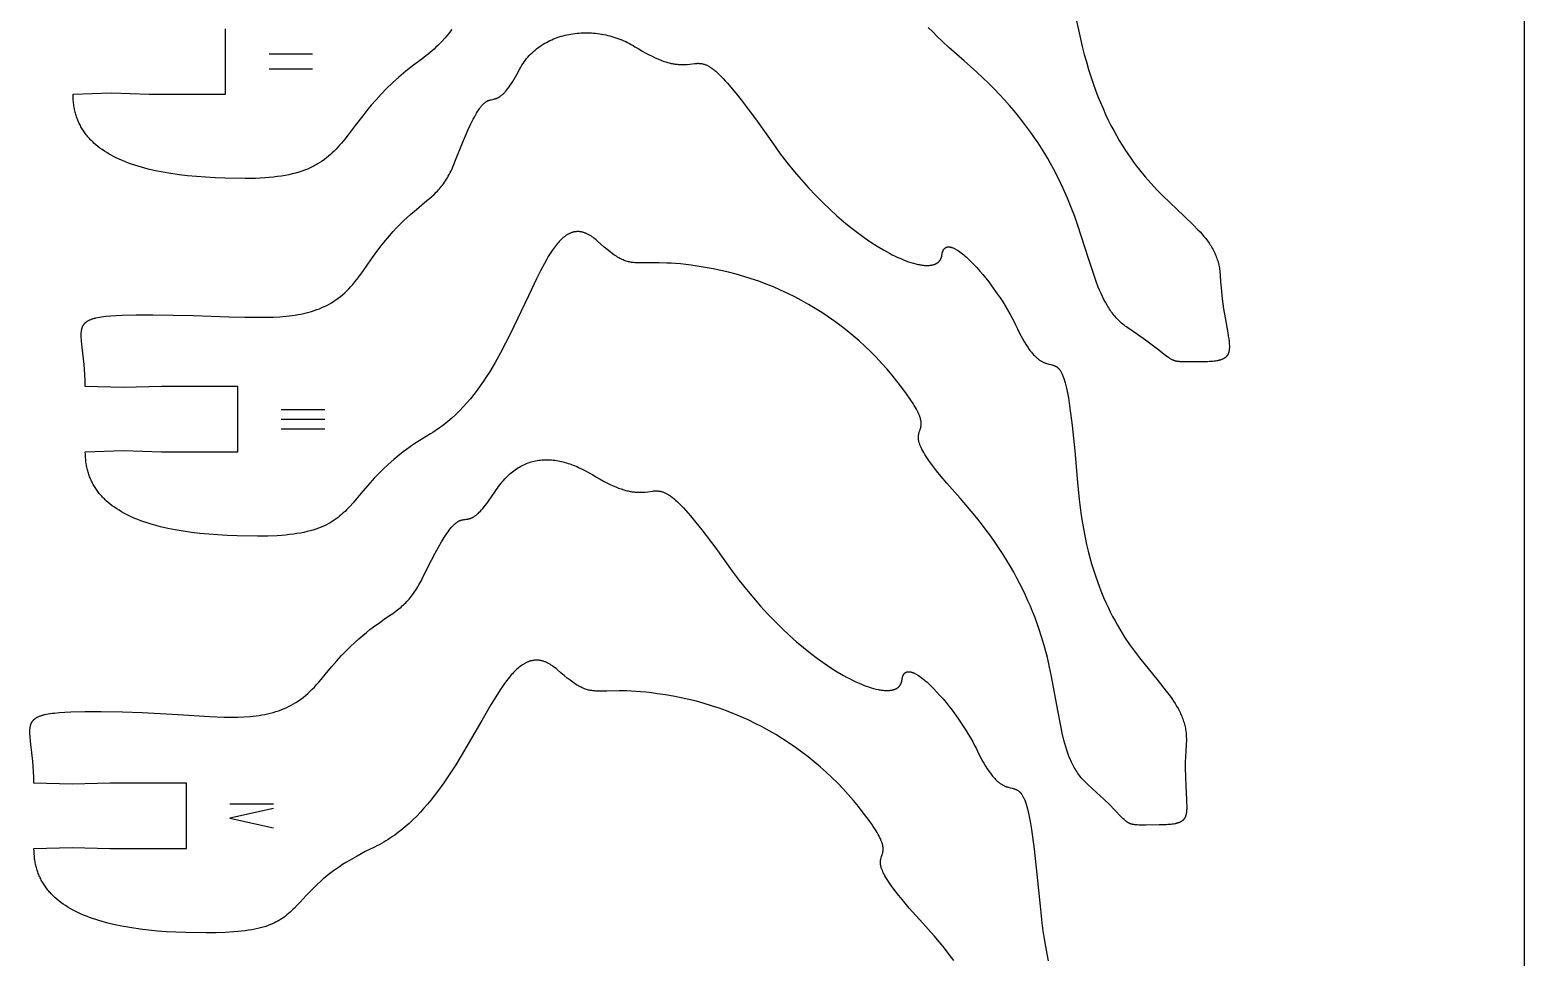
# Model space of a CAD drawing. Extents: x 1 to 221, y 1 to 131.
# Drawn here: x 152.8 to 221.4, y 45.6 to 88.2 of the extents above; entities that cross this region are included whole.
import ezdxf

# ---------------------------------------------------------------- set-up
doc = ezdxf.new("R2010")
doc.units = 0
doc.header["$MEASUREMENT"] = 0
doc.layers.add('DEFAULT', color=18, linetype='CONTINUOUS')

msp = doc.modelspace()

# ---------------------------------------------------------------- linework, layer by layer
at = {"layer": 'DEFAULT', "color": 1}
for p, q in [((221.39, 119.138), (221.39, 13.138)), ((161.771, 85.214), (161.771, 88.213)), ((154.771, 85.214), (156.521, 85.264)), ((156.521, 85.264), (158.271, 85.214)), ((158.271, 85.214), (161.771, 85.214)), ((157.083, 71.739), (155.334, 71.788)), ((158.833, 71.788), (157.083, 71.739)), ((162.333, 71.788), (158.833, 71.788)), ((162.333, 68.79), (162.333, 71.788)), ((155.334, 68.79), (157.083, 68.839)), ((157.083, 68.839), (158.833, 68.79)), ((158.833, 68.79), (162.333, 68.79)), ((154.726, 53.52), (152.977, 53.569)), ((156.476, 53.569), (154.726, 53.52)), ((159.976, 53.569), (156.476, 53.569)), ((159.976, 50.571), (159.976, 53.569)), ((152.977, 50.571), (154.726, 50.62)), ((154.726, 50.62), (156.476, 50.571)), ((156.476, 50.571), (159.976, 50.571))]:
    msp.add_line(p, q, dxfattribs=at)
at = {"layer": 'DEFAULT', "color": 250}
for p, q in [((163.77, 87.058), (165.767, 87.058)), ((163.77, 86.368), (165.767, 86.368)), ((164.333, 70.734), (166.33, 70.734)), ((164.333, 70.288), (166.33, 70.288)), ((164.333, 69.843), (166.33, 69.843)), ((161.976, 52.626), (163.972, 52.626))]:
    msp.add_line(p, q, dxfattribs=at)
at = {"layer": 'DEFAULT', "color": 1}
for points in [[(200.617, 89.587), (200.93, 88.158)], [(172.162, 88.175), (172.01, 87.983), (171.852, 87.798), (171.688, 87.618), (171.605, 87.53), (171.519, 87.444), (171.432, 87.36), (171.344, 87.278), (171.254, 87.197), (171.163, 87.118), (171.07, 87.041), (170.975, 86.966), (170.879, 86.892), (170.781, 86.821)], [(175.286, 86.368), (175.332, 86.452), (175.381, 86.534), (175.431, 86.614), (175.484, 86.691), (175.539, 86.766), (175.597, 86.839), (175.656, 86.91), (175.717, 86.979), (175.78, 87.045), (175.845, 87.109), (175.912, 87.171), (175.98, 87.231), (176.05, 87.289), (176.122, 87.344), (176.195, 87.397), (176.27, 87.448), (176.347, 87.497), (176.425, 87.544), (176.504, 87.588), (176.584, 87.631), (176.666, 87.671), (176.749, 87.709), (176.833, 87.745), (176.918, 87.778), (177.004, 87.81), (177.091, 87.839), (177.179, 87.866), (177.268, 87.891), (177.358, 87.914), (177.448, 87.935), (177.539, 87.954), (177.631, 87.97), (177.724, 87.984), (177.816, 87.997), (177.91, 88.007), (178.003, 88.015), (178.097, 88.02), (178.192, 88.024), (178.286, 88.026), (178.381, 88.025), (178.476, 88.023), (178.571, 88.018), (178.666, 88.011), (178.761, 88.002), (178.856, 87.991), (178.951, 87.978), (179.045, 87.963), (179.14, 87.946), (179.234, 87.927), (179.327, 87.905), (179.42, 87.882), (179.513, 87.856), (179.605, 87.829), (179.697, 87.799), (179.787, 87.767), (179.878, 87.733), (179.967, 87.698), (180.056, 87.66), (180.143, 87.62), (180.23, 87.578), (180.316, 87.534), (180.401, 87.488), (180.484, 87.44), (180.567, 87.389)], [(195.677, 86.744), (194.98, 87.355), (194.691, 87.621), (194.439, 87.862), (194.222, 88.08), (194.036, 88.276)], [(200.93, 88.158), (201.105, 87.398), (201.198, 87.036), (201.295, 86.687), (201.395, 86.348), (201.498, 86.021), (201.605, 85.705), (201.714, 85.399), (201.826, 85.104), (201.941, 84.819), (202.058, 84.544), (202.178, 84.278), (202.299, 84.021), (202.423, 83.774), (202.548, 83.535), (202.675, 83.305), (202.803, 83.083), (202.933, 82.869), (203.064, 82.663), (203.195, 82.464), (203.328, 82.272), (203.461, 82.087), (203.595, 81.908), (203.728, 81.736), (203.996, 81.409), (204.264, 81.104), (204.529, 80.819), (204.79, 80.552), (205.776, 79.613), (206.215, 79.192), (206.415, 78.986), (206.511, 78.884), (206.602, 78.781), (206.69, 78.677), (206.774, 78.573), (206.854, 78.467), (206.929, 78.36), (206.965, 78.306), (207, 78.252), (207.033, 78.197), (207.066, 78.142), (207.097, 78.086), (207.127, 78.029), (207.156, 77.972), (207.184, 77.914), (207.21, 77.856), (207.235, 77.797), (207.259, 77.737), (207.281, 77.676), (207.302, 77.615), (207.322, 77.552), (207.34, 77.489), (207.357, 77.425), (207.372, 77.36), (207.386, 77.294), (207.398, 77.227), (207.409, 77.158), (207.418, 77.089), (207.426, 77.019), (207.432, 76.947), (207.437, 76.875)], [(180.567, 87.389), (180.74, 87.283), (180.906, 87.186), (181.064, 87.098), (181.215, 87.018), (181.359, 86.946), (181.495, 86.882), (181.625, 86.825), (181.749, 86.775), (181.867, 86.731), (181.979, 86.694), (182.085, 86.662), (182.137, 86.648), (182.187, 86.636), (182.235, 86.624), (182.283, 86.614), (182.329, 86.605), (182.374, 86.597), (182.419, 86.59), (182.462, 86.585), (182.504, 86.58), (182.545, 86.575), (182.585, 86.572), (182.624, 86.57), (182.662, 86.568), (182.699, 86.567), (182.771, 86.567), (182.84, 86.569), (182.907, 86.573), (182.97, 86.578), (183.091, 86.591), (183.314, 86.617), (183.368, 86.622), (183.394, 86.623), (183.421, 86.624), (183.447, 86.625), (183.474, 86.625), (183.5, 86.624), (183.527, 86.622), (183.553, 86.62), (183.58, 86.618), (183.607, 86.614), (183.634, 86.609), (183.662, 86.604), (183.69, 86.597), (183.718, 86.59), (183.746, 86.581), (183.775, 86.572), (183.804, 86.561), (183.834, 86.549), (183.864, 86.536), (183.894, 86.521), (183.926, 86.505), (183.957, 86.488), (183.99, 86.469), (184.023, 86.449), (184.056, 86.427), (184.091, 86.404), (184.126, 86.379), (184.162, 86.352), (184.199, 86.324), (184.236, 86.293), (184.275, 86.261), (184.355, 86.191), (184.438, 86.113), (184.526, 86.027), (184.618, 85.932), (184.716, 85.828), (184.818, 85.714), (185.038, 85.457), (185.282, 85.157), (185.551, 84.811), (186.174, 83.969), (186.926, 82.906)], [(170.781, 86.821), (170.402, 86.542), (170.053, 86.266), (169.731, 85.994), (169.435, 85.725), (169.163, 85.461), (168.912, 85.202), (168.68, 84.948), (168.464, 84.7), (168.264, 84.457), (168.076, 84.221), (167.729, 83.768), (167.406, 83.345), (167.247, 83.145), (167.089, 82.954), (167.008, 82.862), (166.927, 82.771), (166.844, 82.684), (166.76, 82.598), (166.675, 82.515), (166.587, 82.434), (166.496, 82.356), (166.404, 82.28), (166.308, 82.207), (166.209, 82.136), (166.107, 82.068), (166.001, 82.003), (165.946, 81.971), (165.891, 81.941), (165.834, 81.91), (165.776, 81.881), (165.658, 81.824), (165.534, 81.77), (165.405, 81.719), (165.271, 81.671), (165.132, 81.626), (164.986, 81.583), (164.834, 81.545), (164.676, 81.509), (164.512, 81.476), (164.34, 81.447), (164.161, 81.421), (163.974, 81.398), (163.78, 81.378), (163.577, 81.363), (163.366, 81.35), (163.147, 81.341), (162.681, 81.334)], [(203.199, 74.476), (203.139, 74.518), (203.08, 74.561), (203.023, 74.605), (202.967, 74.65), (202.913, 74.696), (202.86, 74.743), (202.808, 74.792), (202.758, 74.842), (202.709, 74.892), (202.661, 74.944), (202.614, 74.997), (202.568, 75.051), (202.524, 75.106), (202.481, 75.163), (202.438, 75.22), (202.397, 75.278), (202.356, 75.338), (202.317, 75.398), (202.278, 75.46), (202.241, 75.522), (202.168, 75.65), (202.098, 75.782), (202.03, 75.918), (201.966, 76.058), (201.903, 76.202), (201.842, 76.35), (201.726, 76.657), (201.613, 76.978), (201.392, 77.661), (200.903, 79.181), (200.758, 79.591), (200.599, 80.01), (200.424, 80.44), (200.231, 80.88), (200.017, 81.329), (199.781, 81.787), (199.653, 82.019), (199.52, 82.253), (199.379, 82.489), (199.231, 82.727), (199.076, 82.967), (198.913, 83.208), (198.743, 83.452), (198.564, 83.697), (198.377, 83.943), (198.181, 84.191), (197.976, 84.441), (197.761, 84.692), (197.537, 84.944), (197.303, 85.198), (197.059, 85.453), (196.805, 85.709), (196.54, 85.966), (196.264, 86.225), (195.976, 86.484), (195.677, 86.744)], [(172.337, 82.182), (172.65, 82.971), (172.788, 83.301), (172.916, 83.591), (173.035, 83.844), (173.144, 84.062), (173.196, 84.159), (173.245, 84.249), (173.293, 84.331), (173.339, 84.406), (173.383, 84.475), (173.425, 84.538), (173.466, 84.594), (173.486, 84.62), (173.506, 84.645), (173.525, 84.669), (173.544, 84.691), (173.563, 84.712), (173.582, 84.731), (173.6, 84.75), (173.618, 84.768), (173.635, 84.784), (173.653, 84.799), (173.67, 84.814), (173.687, 84.827), (173.703, 84.84), (173.72, 84.851), (173.736, 84.862), (173.752, 84.872), (173.768, 84.882), (173.784, 84.89), (173.8, 84.898), (173.815, 84.906), (173.831, 84.912), (173.846, 84.919), (173.861, 84.925), (173.876, 84.93), (173.891, 84.935), (173.906, 84.939), (173.936, 84.947), (173.966, 84.955), (174.026, 84.968), (174.086, 84.981), (174.117, 84.988), (174.148, 84.996), (174.164, 85.001), (174.18, 85.006), (174.196, 85.011), (174.213, 85.017), (174.229, 85.024), (174.246, 85.031), (174.263, 85.038), (174.28, 85.047), (174.297, 85.056), (174.315, 85.065), (174.333, 85.076), (174.351, 85.087), (174.37, 85.099), (174.388, 85.112), (174.407, 85.125), (174.427, 85.14), (174.447, 85.156), (174.467, 85.173), (174.487, 85.19), (174.508, 85.209), (174.529, 85.23), (174.55, 85.251), (174.572, 85.274), (174.595, 85.298), (174.641, 85.35), (174.689, 85.407), (174.738, 85.471), (174.79, 85.541), (174.844, 85.617), (174.9, 85.701), (174.958, 85.792), (175.018, 85.89), (175.147, 86.112), (175.286, 86.368)], [(162.681, 81.334), (161.741, 81.348), (161.292, 81.366), (160.858, 81.391), (160.438, 81.423), (160.033, 81.462), (159.642, 81.509), (159.266, 81.564), (158.904, 81.625), (158.558, 81.695), (158.225, 81.771), (157.908, 81.856), (157.755, 81.901), (157.606, 81.948), (157.46, 81.997), (157.319, 82.047), (157.181, 82.1), (157.046, 82.155), (156.916, 82.211), (156.789, 82.27), (156.666, 82.331), (156.547, 82.393), (156.432, 82.458), (156.32, 82.524), (156.212, 82.592), (156.108, 82.663), (156.008, 82.735), (155.912, 82.81), (155.819, 82.886), (155.731, 82.965), (155.688, 83.005), (155.646, 83.045), (155.605, 83.086), (155.565, 83.128), (155.526, 83.17), (155.488, 83.212), (155.451, 83.255), (155.415, 83.299), (155.38, 83.343), (155.346, 83.388), (155.313, 83.433), (155.281, 83.478), (155.249, 83.525), (155.219, 83.571), (155.19, 83.618), (155.162, 83.666), (155.134, 83.714), (155.108, 83.763), (155.083, 83.812), (155.058, 83.862), (155.035, 83.912), (155.013, 83.963), (154.991, 84.014), (154.971, 84.066), (154.951, 84.119), (154.933, 84.171), (154.916, 84.225), (154.899, 84.279), (154.884, 84.333), (154.869, 84.388), (154.856, 84.444), (154.843, 84.5), (154.832, 84.557), (154.821, 84.614), (154.812, 84.671), (154.803, 84.73), (154.796, 84.788), (154.789, 84.848), (154.779, 84.968), (154.773, 85.09), (154.771, 85.214)], [(186.926, 82.906), (187.241, 82.473), (187.561, 82.058), (187.883, 81.659), (188.209, 81.278), (188.536, 80.914), (188.863, 80.567), (189.19, 80.237), (189.516, 79.924), (189.84, 79.629), (190.161, 79.352), (190.478, 79.092), (190.791, 78.85), (191.098, 78.626), (191.398, 78.419), (191.691, 78.23), (191.975, 78.059), (192.114, 77.981), (192.25, 77.906), (192.384, 77.837), (192.515, 77.772), (192.644, 77.711), (192.769, 77.655), (192.892, 77.604), (193.012, 77.557), (193.128, 77.515), (193.241, 77.477), (193.351, 77.444), (193.457, 77.415), (193.559, 77.392), (193.609, 77.381), (193.658, 77.372), (193.706, 77.364), (193.753, 77.358), (193.799, 77.352), (193.843, 77.348), (193.887, 77.344), (193.93, 77.342), (193.972, 77.341), (194.013, 77.342), (194.052, 77.343), (194.091, 77.346), (194.128, 77.349), (194.147, 77.352), (194.165, 77.354), (194.182, 77.357), (194.2, 77.36), (194.217, 77.364), (194.234, 77.368), (194.25, 77.372), (194.267, 77.376), (194.283, 77.381), (194.298, 77.386), (194.314, 77.391), (194.329, 77.397), (194.344, 77.402), (194.358, 77.409), (194.372, 77.415), (194.386, 77.422), (194.4, 77.429), (194.413, 77.436), (194.426, 77.444), (194.439, 77.452), (194.451, 77.46), (194.463, 77.468), (194.475, 77.477), (194.486, 77.486), (194.497, 77.495), (194.508, 77.505), (194.518, 77.515), (194.528, 77.525), (194.538, 77.536), (194.547, 77.547), (194.556, 77.558), (194.565, 77.569), (194.573, 77.581), (194.582, 77.593), (194.589, 77.606), (194.597, 77.618), (194.604, 77.631), (194.61, 77.644), (194.617, 77.658), (194.623, 77.672), (194.628, 77.686), (194.634, 77.7), (194.639, 77.715), (194.643, 77.73), (194.647, 77.746), (194.651, 77.761), (194.655, 77.777), (194.658, 77.793), (194.661, 77.81), (194.663, 77.827)], [(168.075, 77.071), (168.298, 77.401), (168.513, 77.705), (168.72, 77.986), (168.919, 78.244), (169.11, 78.482), (169.294, 78.7), (169.471, 78.9), (169.641, 79.084), (169.805, 79.253), (169.962, 79.408), (170.113, 79.55), (170.258, 79.682), (170.532, 79.917), (170.785, 80.126), (171.021, 80.32), (171.133, 80.414), (171.241, 80.509), (171.345, 80.605), (171.446, 80.705), (171.496, 80.756), (171.544, 80.809), (171.593, 80.863), (171.64, 80.919), (171.687, 80.977), (171.733, 81.036), (171.779, 81.098), (171.824, 81.163), (171.869, 81.229), (171.913, 81.299), (171.957, 81.371), (172, 81.447), (172.043, 81.526), (172.086, 81.608), (172.128, 81.693), (172.171, 81.783), (172.213, 81.876), (172.254, 81.974), (172.337, 82.182)], [(178.846, 78.46), (178.783, 78.516), (178.721, 78.568), (178.66, 78.615), (178.629, 78.638), (178.599, 78.659), (178.569, 78.68), (178.539, 78.699), (178.51, 78.718), (178.48, 78.736), (178.451, 78.752), (178.422, 78.768), (178.393, 78.783), (178.364, 78.797), (178.335, 78.81), (178.307, 78.822), (178.278, 78.833), (178.25, 78.843), (178.222, 78.852), (178.194, 78.861), (178.167, 78.868), (178.139, 78.875), (178.112, 78.881), (178.085, 78.885), (178.058, 78.889), (178.031, 78.893), (178.004, 78.895), (177.977, 78.896), (177.951, 78.897), (177.924, 78.897), (177.898, 78.896), (177.872, 78.894), (177.846, 78.891), (177.82, 78.888), (177.794, 78.884), (177.768, 78.879), (177.743, 78.873), (177.717, 78.866), (177.692, 78.859), (177.667, 78.851), (177.642, 78.842), (177.617, 78.832), (177.592, 78.822), (177.567, 78.81), (177.542, 78.799), (177.518, 78.786), (177.493, 78.773), (177.469, 78.758), (177.445, 78.744), (177.421, 78.728), (177.396, 78.712), (177.372, 78.695), (177.348, 78.677), (177.325, 78.659), (177.301, 78.64), (177.277, 78.62), (177.23, 78.579), (177.183, 78.535), (177.136, 78.489), (177.09, 78.44), (177.044, 78.389), (176.998, 78.335), (176.952, 78.279), (176.906, 78.22), (176.861, 78.159), (176.77, 78.031), (176.68, 77.895), (176.59, 77.75), (176.5, 77.598), (176.411, 77.438), (176.23, 77.099), (176.049, 76.735), (175.675, 75.947), (174.857, 74.217), (174.631, 73.771), (174.395, 73.325), (174.146, 72.884), (173.885, 72.45), (173.749, 72.237), (173.609, 72.027), (173.466, 71.82), (173.318, 71.617), (173.167, 71.418), (173.011, 71.223), (172.851, 71.034), (172.686, 70.85), (172.516, 70.671), (172.342, 70.499), (172.163, 70.333), (172.072, 70.253), (171.979, 70.175), (171.885, 70.098), (171.789, 70.023), (171.693, 69.95), (171.595, 69.879), (171.495, 69.811), (171.394, 69.744), (171.292, 69.679), (171.188, 69.617)], [(183.432, 77.312), (183.156, 77.352), (182.898, 77.385), (182.658, 77.411), (182.434, 77.431), (182.225, 77.445), (182.03, 77.455), (181.68, 77.464), (181.108, 77.459), (180.871, 77.456), (180.762, 77.457), (180.657, 77.46), (180.607, 77.463), (180.557, 77.467), (180.507, 77.472), (180.459, 77.478), (180.41, 77.486), (180.362, 77.494), (180.315, 77.504), (180.267, 77.515), (180.22, 77.528), (180.172, 77.543), (180.124, 77.559), (180.076, 77.577), (180.027, 77.597), (179.977, 77.619), (179.927, 77.643), (179.876, 77.669), (179.824, 77.698), (179.771, 77.729), (179.717, 77.762), (179.661, 77.798), (179.604, 77.836), (179.545, 77.878), (179.423, 77.969), (179.293, 78.072), (179.154, 78.187), (179.005, 78.317), (178.846, 78.46)], [(194.663, 77.827), (194.668, 77.859), (194.673, 77.889), (194.676, 77.903), (194.679, 77.918), (194.683, 77.931), (194.686, 77.945), (194.69, 77.958), (194.694, 77.971), (194.698, 77.983), (194.703, 77.995), (194.707, 78.006), (194.712, 78.018), (194.717, 78.029), (194.722, 78.039), (194.727, 78.049), (194.733, 78.059), (194.739, 78.068), (194.744, 78.077), (194.75, 78.086), (194.757, 78.094), (194.763, 78.103), (194.77, 78.11), (194.776, 78.118), (194.783, 78.124), (194.79, 78.131), (194.797, 78.137), (194.805, 78.143), (194.812, 78.149), (194.82, 78.154), (194.828, 78.159), (194.836, 78.164), (194.844, 78.168), (194.852, 78.172), (194.861, 78.176), (194.869, 78.179), (194.878, 78.182), (194.887, 78.185), (194.896, 78.187), (194.906, 78.189), (194.915, 78.191), (194.924, 78.193), (194.934, 78.194), (194.944, 78.195), (194.954, 78.195), (194.964, 78.195), (194.974, 78.195), (194.985, 78.195), (194.995, 78.194), (195.006, 78.193), (195.017, 78.192), (195.028, 78.191), (195.039, 78.189), (195.05, 78.187), (195.061, 78.184), (195.073, 78.182), (195.084, 78.179), (195.096, 78.175), (195.108, 78.172), (195.12, 78.168), (195.132, 78.164), (195.156, 78.155), (195.181, 78.145), (195.206, 78.134), (195.232, 78.122), (195.259, 78.109), (195.285, 78.095), (195.312, 78.08), (195.34, 78.064), (195.368, 78.047), (195.424, 78.01), (195.483, 77.969), (195.542, 77.925), (195.603, 77.878), (195.665, 77.827), (195.728, 77.773), (195.792, 77.716), (195.857, 77.656), (195.989, 77.528), (196.123, 77.39), (196.26, 77.243), (196.397, 77.088), (196.535, 76.925), (196.672, 76.757), (196.809, 76.583), (196.944, 76.405), (197.205, 76.04), (197.33, 75.856), (197.451, 75.671), (197.567, 75.487), (197.676, 75.304), (197.779, 75.125), (197.875, 74.949), (197.962, 74.778), (198.041, 74.612)], [(158.427, 75.076), (160.298, 75.046), (161.924, 74.991), (162.653, 74.97), (163.331, 74.963), (163.652, 74.966), (163.962, 74.975), (164.26, 74.991), (164.549, 75.015), (164.827, 75.046), (164.962, 75.065), (165.095, 75.087), (165.225, 75.111), (165.354, 75.138), (165.48, 75.167), (165.604, 75.199), (165.726, 75.234), (165.846, 75.272), (165.964, 75.313), (166.079, 75.357), (166.193, 75.405), (166.306, 75.456), (166.416, 75.51), (166.525, 75.568), (166.632, 75.63), (166.737, 75.696), (166.841, 75.765), (166.944, 75.839), (167.045, 75.916), (167.144, 75.998), (167.242, 76.084), (167.339, 76.175), (167.435, 76.27), (167.529, 76.37), (167.623, 76.474), (167.715, 76.584), (167.806, 76.698), (167.897, 76.817), (167.986, 76.942), (168.075, 77.071)], [(207.437, 76.875), (207.454, 76.588), (207.476, 76.315), (207.531, 75.807), (207.595, 75.348), (207.663, 74.937), (207.786, 74.249), (207.81, 74.103), (207.831, 73.967), (207.846, 73.841), (207.852, 73.782), (207.856, 73.725), (207.858, 73.67), (207.859, 73.617), (207.859, 73.592), (207.859, 73.567), (207.858, 73.542), (207.856, 73.518), (207.854, 73.495), (207.852, 73.472), (207.849, 73.45), (207.845, 73.428), (207.841, 73.407), (207.837, 73.387), (207.832, 73.366), (207.826, 73.347), (207.82, 73.328), (207.816, 73.318), (207.813, 73.309), (207.809, 73.3), (207.806, 73.291), (207.802, 73.282), (207.798, 73.273), (207.793, 73.264), (207.789, 73.256), (207.784, 73.248), (207.78, 73.239), (207.775, 73.231), (207.77, 73.223), (207.765, 73.215), (207.759, 73.207), (207.754, 73.2), (207.748, 73.192), (207.742, 73.185), (207.736, 73.177), (207.73, 73.17), (207.724, 73.163), (207.717, 73.156), (207.711, 73.149), (207.704, 73.142), (207.697, 73.136), (207.69, 73.129), (207.682, 73.123), (207.675, 73.116), (207.667, 73.11), (207.659, 73.104), (207.651, 73.098), (207.643, 73.092), (207.634, 73.087), (207.625, 73.081), (207.617, 73.075), (207.608, 73.07), (207.598, 73.065), (207.579, 73.054), (207.559, 73.044), (207.539, 73.035), (207.517, 73.026), (207.495, 73.017), (207.472, 73.009), (207.448, 73.001), (207.423, 72.993), (207.397, 72.986), (207.37, 72.98), (207.343, 72.973), (207.315, 72.967), (207.285, 72.962), (207.224, 72.952), (207.159, 72.943), (207.09, 72.936), (207.017, 72.93), (206.939, 72.926), (206.858, 72.923), (206.683, 72.92)], [(155.334, 71.788), (155.33, 72.062), (155.32, 72.32), (155.304, 72.563), (155.285, 72.791), (155.195, 73.568), (155.161, 73.881), (155.155, 73.952), (155.151, 74.02), (155.148, 74.085), (155.147, 74.148), (155.148, 74.208), (155.149, 74.237), (155.151, 74.265), (155.153, 74.293), (155.156, 74.32), (155.16, 74.346), (155.164, 74.372), (155.169, 74.397), (155.175, 74.422), (155.181, 74.446), (155.188, 74.47), (155.191, 74.481), (155.195, 74.493), (155.2, 74.504), (155.204, 74.515), (155.208, 74.526), (155.213, 74.537), (155.218, 74.547), (155.223, 74.558), (155.228, 74.568), (155.234, 74.579), (155.239, 74.589), (155.245, 74.599), (155.251, 74.609), (155.258, 74.618), (155.264, 74.628), (155.271, 74.637), (155.278, 74.647), (155.285, 74.656), (155.293, 74.665), (155.3, 74.674), (155.308, 74.683), (155.316, 74.691), (155.325, 74.7), (155.333, 74.708), (155.342, 74.717), (155.351, 74.725), (155.361, 74.733), (155.37, 74.741), (155.38, 74.749), (155.39, 74.757), (155.401, 74.764), (155.411, 74.772), (155.422, 74.779), (155.433, 74.786), (155.445, 74.793), (155.456, 74.8), (155.481, 74.814), (155.506, 74.827), (155.532, 74.84), (155.56, 74.853), (155.589, 74.864), (155.619, 74.876), (155.65, 74.887), (155.683, 74.898), (155.716, 74.908), (155.751, 74.918), (155.787, 74.928), (155.825, 74.937), (155.904, 74.954), (155.989, 74.97), (156.079, 74.984), (156.175, 74.998), (156.278, 75.01), (156.501, 75.03), (156.749, 75.046), (157.025, 75.058), (157.664, 75.072), (158.427, 75.076)], [(198.041, 74.612), (198.127, 74.429), (198.211, 74.259), (198.293, 74.102), (198.372, 73.957), (198.449, 73.824), (198.525, 73.702), (198.598, 73.59), (198.669, 73.489), (198.704, 73.442), (198.739, 73.398), (198.773, 73.355), (198.806, 73.315), (198.839, 73.277), (198.872, 73.241), (198.904, 73.208), (198.936, 73.176), (198.967, 73.145), (198.998, 73.117), (199.028, 73.09), (199.058, 73.065), (199.087, 73.042), (199.117, 73.02), (199.145, 73), (199.174, 72.981), (199.201, 72.963), (199.229, 72.947), (199.256, 72.931), (199.283, 72.917), (199.309, 72.904), (199.335, 72.892), (199.361, 72.881), (199.386, 72.871), (199.411, 72.861), (199.436, 72.852), (199.46, 72.844), (199.484, 72.837), (199.531, 72.823), (199.577, 72.811), (199.664, 72.789), (199.707, 72.778), (199.748, 72.766), (199.768, 72.76), (199.788, 72.753), (199.807, 72.746), (199.827, 72.739), (199.846, 72.731), (199.865, 72.722), (199.874, 72.718), (199.883, 72.713), (199.893, 72.708), (199.902, 72.703), (199.911, 72.697), (199.92, 72.692), (199.929, 72.686), (199.938, 72.68), (199.947, 72.674), (199.956, 72.667), (199.965, 72.66), (199.974, 72.653), (199.982, 72.646), (199.991, 72.638), (200, 72.63), (200.008, 72.622), (200.017, 72.613), (200.026, 72.604), (200.034, 72.595), (200.042, 72.586), (200.051, 72.576), (200.059, 72.566), (200.068, 72.555), (200.076, 72.544), (200.084, 72.533), (200.092, 72.521), (200.109, 72.496), (200.125, 72.47), (200.141, 72.442), (200.157, 72.412), (200.172, 72.381), (200.188, 72.347), (200.203, 72.312), (200.219, 72.274), (200.234, 72.234), (200.249, 72.193), (200.264, 72.148), (200.294, 72.053), (200.324, 71.948), (200.353, 71.833), (200.382, 71.706), (200.411, 71.569), (200.468, 71.257), (200.525, 70.892), (200.641, 69.99), (200.76, 68.827), (200.885, 67.369)], [(206.683, 72.92), (206.075, 72.915), (205.854, 72.914), (205.759, 72.915), (205.674, 72.917), (205.597, 72.922), (205.561, 72.925), (205.526, 72.929), (205.493, 72.933), (205.461, 72.938), (205.431, 72.944), (205.401, 72.951), (205.386, 72.955), (205.372, 72.959), (205.357, 72.963), (205.343, 72.968), (205.329, 72.972), (205.315, 72.977), (205.301, 72.982), (205.287, 72.988), (205.274, 72.994), (205.26, 73), (205.232, 73.013), (205.205, 73.027), (205.177, 73.042), (205.148, 73.059), (205.119, 73.077), (205.089, 73.096), (205.058, 73.117), (204.993, 73.163), (204.923, 73.215), (204.561, 73.495), (204.013, 73.907), (203.644, 74.17), (203.199, 74.476)], [(195.493, 66.649), (194.881, 67.345), (194.629, 67.645), (194.411, 67.917), (194.224, 68.161), (194.065, 68.38), (193.996, 68.481), (193.934, 68.576), (193.877, 68.666), (193.827, 68.75), (193.782, 68.83), (193.742, 68.905), (193.708, 68.976), (193.692, 69.009), (193.678, 69.042), (193.665, 69.074), (193.653, 69.105), (193.642, 69.134), (193.632, 69.163), (193.623, 69.191), (193.615, 69.219), (193.608, 69.245), (193.602, 69.271), (193.597, 69.296), (193.593, 69.32), (193.589, 69.343), (193.586, 69.366), (193.584, 69.389), (193.583, 69.41), (193.582, 69.431), (193.582, 69.452), (193.582, 69.472), (193.583, 69.491), (193.585, 69.51), (193.587, 69.529), (193.589, 69.547), (193.592, 69.565), (193.596, 69.583), (193.599, 69.6), (193.603, 69.617), (193.607, 69.634), (193.617, 69.667), (193.637, 69.731), (193.659, 69.795), (193.669, 69.827), (193.679, 69.86), (193.688, 69.894), (193.692, 69.911), (193.696, 69.928), (193.699, 69.946), (193.702, 69.964), (193.705, 69.983), (193.707, 70.002), (193.709, 70.021), (193.71, 70.041), (193.711, 70.061), (193.711, 70.082), (193.71, 70.104), (193.709, 70.126), (193.707, 70.149), (193.704, 70.172), (193.701, 70.196), (193.696, 70.221), (193.691, 70.246), (193.685, 70.272), (193.679, 70.3), (193.671, 70.327), (193.662, 70.356), (193.652, 70.386), (193.642, 70.416), (193.63, 70.448), (193.617, 70.48), (193.603, 70.514), (193.571, 70.584), (193.535, 70.658), (193.493, 70.737), (193.446, 70.821), (193.393, 70.91), (193.335, 71.005), (193.27, 71.105), (193.198, 71.21), (193.034, 71.44)], [(171.188, 69.617), (170.788, 69.373), (170.421, 69.133), (170.085, 68.896), (169.928, 68.779), (169.778, 68.663), (169.498, 68.434), (169.242, 68.21), (169.007, 67.991), (168.792, 67.777), (168.594, 67.568), (168.41, 67.365), (168.077, 66.977), (167.774, 66.615), (167.627, 66.444), (167.481, 66.281), (167.408, 66.203), (167.333, 66.126), (167.257, 66.051), (167.18, 65.978), (167.102, 65.908), (167.021, 65.839), (166.938, 65.773), (166.852, 65.708), (166.764, 65.646), (166.672, 65.586), (166.577, 65.529), (166.478, 65.474), (166.374, 65.421), (166.267, 65.37), (166.155, 65.322), (166.038, 65.276), (165.915, 65.233), (165.787, 65.193), (165.653, 65.155), (165.513, 65.119), (165.367, 65.086), (165.213, 65.056), (165.053, 65.029), (164.885, 65.004), (164.71, 64.982), (164.527, 64.963), (164.335, 64.947), (164.135, 64.933), (163.708, 64.915), (163.243, 64.909)], [(163.243, 64.909), (162.303, 64.923), (161.854, 64.941), (161.42, 64.966), (161, 64.998), (160.595, 65.038), (160.204, 65.085), (159.828, 65.139), (159.467, 65.201), (159.12, 65.27), (158.788, 65.346), (158.471, 65.431), (158.318, 65.476), (158.168, 65.523), (158.023, 65.572), (157.881, 65.623), (157.743, 65.675), (157.609, 65.73), (157.478, 65.787), (157.351, 65.845), (157.229, 65.906), (157.109, 65.968), (156.994, 66.033), (156.882, 66.099), (156.775, 66.168), (156.671, 66.238), (156.571, 66.311), (156.474, 66.385), (156.382, 66.462), (156.293, 66.54), (156.251, 66.58), (156.209, 66.621), (156.168, 66.662), (156.128, 66.703), (156.089, 66.745), (156.051, 66.788), (156.014, 66.831), (155.978, 66.874), (155.943, 66.918), (155.908, 66.963), (155.875, 67.008), (155.843, 67.054), (155.812, 67.1), (155.782, 67.146), (155.752, 67.194), (155.724, 67.241), (155.697, 67.289), (155.671, 67.338), (155.645, 67.387), (155.621, 67.437), (155.598, 67.487), (155.575, 67.538), (155.554, 67.59), (155.533, 67.641), (155.514, 67.694), (155.496, 67.747), (155.478, 67.8), (155.462, 67.854), (155.446, 67.909), (155.432, 67.964), (155.418, 68.019), (155.406, 68.075), (155.394, 68.132), (155.384, 68.189), (155.374, 68.247), (155.366, 68.305), (155.358, 68.363), (155.352, 68.423), (155.342, 68.543), (155.336, 68.665), (155.334, 68.79)], [(174.15, 66.964), (174.203, 67.044), (174.256, 67.122), (174.31, 67.197), (174.365, 67.269), (174.42, 67.34), (174.476, 67.408), (174.533, 67.474), (174.591, 67.537), (174.649, 67.598), (174.707, 67.657), (174.767, 67.714), (174.827, 67.768), (174.887, 67.82), (174.949, 67.87), (175.011, 67.918), (175.073, 67.963), (175.136, 68.006), (175.2, 68.047), (175.264, 68.086), (175.329, 68.122), (175.394, 68.157), (175.46, 68.189), (175.527, 68.219), (175.594, 68.247), (175.661, 68.273), (175.73, 68.297), (175.798, 68.318), (175.867, 68.338), (175.937, 68.355), (176.007, 68.37), (176.078, 68.383), (176.149, 68.395), (176.22, 68.404), (176.292, 68.411), (176.365, 68.416), (176.438, 68.419), (176.511, 68.42), (176.585, 68.419), (176.659, 68.416), (176.734, 68.411), (176.809, 68.404), (176.885, 68.395), (176.96, 68.384), (177.037, 68.371), (177.113, 68.356), (177.19, 68.34), (177.268, 68.321), (177.345, 68.301), (177.423, 68.279), (177.502, 68.254), (177.581, 68.228), (177.66, 68.2), (177.739, 68.171), (177.819, 68.139), (177.899, 68.106), (177.979, 68.07), (178.14, 67.994), (178.303, 67.911), (178.466, 67.821), (178.631, 67.724)], [(178.631, 67.724), (178.806, 67.62), (178.973, 67.524), (179.132, 67.438), (179.283, 67.36), (179.427, 67.289), (179.565, 67.227), (179.696, 67.171), (179.82, 67.123), (179.938, 67.08), (180.051, 67.044), (180.157, 67.014), (180.209, 67), (180.259, 66.988), (180.308, 66.977), (180.355, 66.968), (180.402, 66.959), (180.447, 66.952), (180.491, 66.945), (180.534, 66.94), (180.576, 66.935), (180.617, 66.932), (180.657, 66.929), (180.697, 66.927), (180.735, 66.926), (180.772, 66.925), (180.844, 66.926), (180.913, 66.928), (180.979, 66.933), (181.043, 66.939), (181.164, 66.953), (181.386, 66.982), (181.44, 66.987), (181.466, 66.989), (181.493, 66.99), (181.519, 66.991), (181.546, 66.991), (181.572, 66.99), (181.599, 66.989), (181.626, 66.988), (181.652, 66.985), (181.679, 66.982), (181.707, 66.977), (181.734, 66.972), (181.762, 66.966), (181.79, 66.959), (181.819, 66.951), (181.848, 66.941), (181.877, 66.931), (181.907, 66.919), (181.937, 66.906), (181.968, 66.892), (181.999, 66.877), (182.031, 66.86), (182.063, 66.841), (182.097, 66.821), (182.131, 66.8), (182.165, 66.777), (182.201, 66.752), (182.237, 66.726), (182.274, 66.698), (182.312, 66.668), (182.351, 66.636), (182.431, 66.567), (182.516, 66.49), (182.605, 66.405), (182.698, 66.311), (182.796, 66.208), (182.9, 66.095), (183.123, 65.84), (183.37, 65.543), (183.643, 65.2), (184.275, 64.365), (185.038, 63.31)], [(200.885, 67.369), (200.96, 66.593), (201.006, 66.223), (201.056, 65.863), (201.112, 65.515), (201.172, 65.177), (201.236, 64.85), (201.305, 64.532), (201.378, 64.225), (201.455, 63.928), (201.535, 63.639), (201.619, 63.361), (201.707, 63.09), (201.797, 62.829), (201.89, 62.576), (201.986, 62.332), (202.085, 62.095), (202.186, 61.866), (202.289, 61.644), (202.393, 61.43), (202.5, 61.222), (202.608, 61.021), (202.717, 60.827), (202.828, 60.639), (203.051, 60.28), (203.276, 59.943), (203.502, 59.626), (203.727, 59.327), (204.583, 58.269), (204.963, 57.795), (205.136, 57.565), (205.217, 57.45), (205.294, 57.336), (205.368, 57.222), (205.437, 57.108), (205.503, 56.993), (205.564, 56.877), (205.592, 56.819), (205.62, 56.76), (205.646, 56.702), (205.671, 56.643), (205.695, 56.583), (205.718, 56.523), (205.739, 56.463), (205.759, 56.402), (205.777, 56.34), (205.794, 56.279), (205.81, 56.216), (205.824, 56.153), (205.837, 56.089), (205.848, 56.025), (205.858, 55.96), (205.867, 55.894), (205.873, 55.828), (205.878, 55.76), (205.882, 55.692), (205.884, 55.623), (205.884, 55.553), (205.883, 55.483), (205.88, 55.411), (205.875, 55.338)], [(170.848, 63.052), (171.228, 63.811), (171.395, 64.127), (171.548, 64.405), (171.688, 64.646), (171.816, 64.854), (171.875, 64.947), (171.932, 65.031), (171.987, 65.109), (172.039, 65.18), (172.089, 65.245), (172.137, 65.304), (172.183, 65.356), (172.205, 65.381), (172.227, 65.404), (172.248, 65.425), (172.269, 65.446), (172.29, 65.465), (172.31, 65.483), (172.329, 65.5), (172.349, 65.516), (172.368, 65.531), (172.386, 65.544), (172.405, 65.557), (172.423, 65.569), (172.44, 65.58), (172.458, 65.59), (172.475, 65.6), (172.492, 65.608), (172.509, 65.616), (172.525, 65.624), (172.541, 65.63), (172.558, 65.636), (172.574, 65.642), (172.589, 65.646), (172.605, 65.651), (172.621, 65.655), (172.636, 65.658), (172.651, 65.662), (172.682, 65.667), (172.712, 65.672), (172.773, 65.679), (172.834, 65.687), (172.866, 65.692), (172.897, 65.697), (172.914, 65.701), (172.93, 65.704), (172.947, 65.708), (172.963, 65.713), (172.98, 65.718), (172.998, 65.723), (173.015, 65.729), (173.033, 65.736), (173.051, 65.743), (173.069, 65.751), (173.088, 65.76), (173.107, 65.77), (173.127, 65.78), (173.147, 65.791), (173.167, 65.803), (173.187, 65.816), (173.208, 65.83), (173.23, 65.845), (173.252, 65.861), (173.274, 65.878), (173.297, 65.897), (173.32, 65.916), (173.344, 65.937), (173.368, 65.959), (173.419, 66.006), (173.471, 66.059), (173.526, 66.118), (173.584, 66.184), (173.644, 66.255), (173.707, 66.334), (173.773, 66.419), (173.842, 66.512), (173.989, 66.721), (174.15, 66.964)], [(201.362, 53.509), (201.308, 53.558), (201.255, 53.608), (201.204, 53.659), (201.155, 53.711), (201.107, 53.764), (201.06, 53.818), (201.015, 53.873), (200.972, 53.928), (200.93, 53.985), (200.889, 54.043), (200.849, 54.101), (200.811, 54.161), (200.774, 54.221), (200.738, 54.283), (200.704, 54.345), (200.67, 54.408), (200.638, 54.472), (200.607, 54.537), (200.576, 54.603), (200.547, 54.67), (200.491, 54.807), (200.439, 54.947), (200.39, 55.09), (200.344, 55.238), (200.301, 55.388), (200.26, 55.543), (200.184, 55.862), (200.114, 56.195), (199.983, 56.901), (199.695, 58.472), (199.604, 58.896), (199.501, 59.333), (199.383, 59.782), (199.248, 60.244), (199.095, 60.716), (198.92, 61.201), (198.824, 61.448), (198.721, 61.697), (198.613, 61.949), (198.497, 62.205), (198.374, 62.462), (198.244, 62.723), (198.107, 62.986), (197.961, 63.252), (197.807, 63.521), (197.645, 63.793), (197.474, 64.067), (197.294, 64.343), (197.105, 64.623), (196.906, 64.904), (196.697, 65.189), (196.478, 65.476), (196.248, 65.765), (196.008, 66.057), (195.756, 66.352), (195.493, 66.649)], [(185.038, 63.31), (185.358, 62.881), (185.682, 62.469), (186.009, 62.074), (186.339, 61.696), (186.669, 61.336), (187.001, 60.992), (187.331, 60.666), (187.661, 60.357), (187.988, 60.066), (188.312, 59.792), (188.632, 59.535), (188.947, 59.297), (189.256, 59.076), (189.559, 58.872), (189.853, 58.687), (190.14, 58.519), (190.279, 58.442), (190.417, 58.369), (190.551, 58.301), (190.683, 58.237), (190.812, 58.178), (190.939, 58.124), (191.062, 58.073), (191.182, 58.028), (191.299, 57.987), (191.412, 57.95), (191.522, 57.919), (191.628, 57.891), (191.731, 57.868), (191.781, 57.859), (191.83, 57.85), (191.878, 57.843), (191.925, 57.837), (191.971, 57.832), (192.016, 57.828), (192.06, 57.825), (192.103, 57.823), (192.144, 57.823), (192.185, 57.824), (192.225, 57.825), (192.263, 57.828), (192.301, 57.833), (192.319, 57.835), (192.337, 57.838), (192.355, 57.841), (192.372, 57.844), (192.389, 57.848), (192.406, 57.852), (192.422, 57.856), (192.439, 57.861), (192.455, 57.866), (192.47, 57.871), (192.486, 57.876), (192.501, 57.882), (192.515, 57.888), (192.53, 57.894), (192.544, 57.901), (192.558, 57.908), (192.571, 57.915), (192.584, 57.922), (192.597, 57.93), (192.61, 57.938), (192.622, 57.946), (192.634, 57.955), (192.646, 57.964), (192.657, 57.973), (192.668, 57.983), (192.678, 57.992), (192.689, 58.003), (192.699, 58.013), (192.708, 58.024), (192.717, 58.035), (192.726, 58.046), (192.735, 58.057), (192.743, 58.069), (192.751, 58.081), (192.759, 58.094), (192.766, 58.106), (192.773, 58.12), (192.779, 58.133), (192.786, 58.146), (192.792, 58.16), (192.797, 58.175), (192.802, 58.189), (192.807, 58.204), (192.811, 58.219), (192.815, 58.234), (192.819, 58.25), (192.822, 58.266), (192.825, 58.282), (192.828, 58.299), (192.83, 58.316)], [(166.156, 58.332), (166.408, 58.64), (166.648, 58.925), (166.879, 59.186), (167.099, 59.427), (167.311, 59.647), (167.513, 59.848), (167.707, 60.032), (167.892, 60.2), (168.069, 60.354), (168.239, 60.495), (168.402, 60.623), (168.558, 60.742), (168.852, 60.953), (169.123, 61.139), (169.374, 61.311), (169.494, 61.395), (169.61, 61.48), (169.722, 61.567), (169.831, 61.658), (169.885, 61.705), (169.938, 61.753), (169.991, 61.803), (170.043, 61.854), (170.095, 61.908), (170.146, 61.963), (170.197, 62.021), (170.248, 62.081), (170.298, 62.143), (170.348, 62.209), (170.398, 62.277), (170.448, 62.349), (170.498, 62.423), (170.548, 62.501), (170.597, 62.583), (170.647, 62.669), (170.697, 62.758), (170.747, 62.852), (170.848, 63.052)], [(177.008, 58.776), (176.944, 58.832), (176.881, 58.883), (176.819, 58.93), (176.788, 58.953), (176.757, 58.974), (176.726, 58.995), (176.695, 59.014), (176.665, 59.033), (176.635, 59.05), (176.605, 59.067), (176.575, 59.083), (176.545, 59.098), (176.515, 59.112), (176.485, 59.125), (176.456, 59.137), (176.426, 59.148), (176.397, 59.159), (176.368, 59.168), (176.339, 59.177), (176.31, 59.185), (176.281, 59.192), (176.253, 59.198), (176.224, 59.204), (176.195, 59.208), (176.167, 59.212), (176.139, 59.215), (176.111, 59.217), (176.083, 59.218), (176.055, 59.219), (176.027, 59.218), (175.999, 59.217), (175.971, 59.215), (175.944, 59.213), (175.916, 59.209), (175.889, 59.205), (175.862, 59.2), (175.834, 59.194), (175.807, 59.188), (175.78, 59.18), (175.753, 59.172), (175.726, 59.164), (175.699, 59.154), (175.672, 59.144), (175.646, 59.133), (175.619, 59.122), (175.592, 59.11), (175.566, 59.097), (175.54, 59.083), (175.513, 59.069), (175.487, 59.054), (175.46, 59.038), (175.434, 59.022), (175.408, 59.005), (175.382, 58.987), (175.356, 58.969), (175.304, 58.931), (175.252, 58.89), (175.2, 58.846), (175.149, 58.801), (175.097, 58.752), (175.046, 58.702), (174.995, 58.649), (174.943, 58.594), (174.892, 58.537), (174.79, 58.417), (174.688, 58.288), (174.586, 58.152), (174.484, 58.009), (174.381, 57.858), (174.175, 57.538), (173.965, 57.195), (173.535, 56.453), (172.597, 54.829), (172.341, 54.413), (172.075, 53.998), (171.796, 53.588), (171.506, 53.186), (171.355, 52.989), (171.201, 52.795), (171.044, 52.605), (170.882, 52.419), (170.717, 52.237), (170.548, 52.06), (170.375, 51.888), (170.197, 51.721), (170.015, 51.561), (169.829, 51.406), (169.637, 51.259), (169.54, 51.188), (169.442, 51.118), (169.342, 51.051), (169.241, 50.985), (169.139, 50.921), (169.035, 50.86), (168.93, 50.8), (168.824, 50.743), (168.717, 50.687), (168.608, 50.634)], [(156.07, 56.857), (157.041, 56.845), (157.95, 56.812), (159.601, 56.715), (161.05, 56.625), (161.706, 56.601), (162.018, 56.598), (162.321, 56.601), (162.614, 56.612), (162.899, 56.632), (163.037, 56.645), (163.174, 56.661), (163.309, 56.68), (163.442, 56.701), (163.572, 56.725), (163.701, 56.752), (163.828, 56.782), (163.953, 56.816), (164.077, 56.853), (164.198, 56.893), (164.319, 56.936), (164.437, 56.984), (164.554, 57.035), (164.669, 57.09), (164.783, 57.149), (164.896, 57.212), (165.007, 57.279), (165.117, 57.351), (165.226, 57.427), (165.333, 57.508), (165.44, 57.593), (165.545, 57.683), (165.649, 57.779), (165.752, 57.879), (165.855, 57.984), (165.956, 58.095), (166.057, 58.21), (166.156, 58.332)], [(181.605, 57.678), (181.329, 57.716), (181.071, 57.746), (180.83, 57.769), (180.606, 57.786), (180.397, 57.799), (180.202, 57.807), (179.851, 57.812), (179.28, 57.8), (179.043, 57.795), (178.934, 57.794), (178.83, 57.797), (178.779, 57.799), (178.729, 57.803), (178.679, 57.807), (178.631, 57.812), (178.582, 57.819), (178.534, 57.827), (178.486, 57.836), (178.439, 57.847), (178.391, 57.86), (178.343, 57.874), (178.295, 57.889), (178.247, 57.907), (178.197, 57.926), (178.148, 57.948), (178.097, 57.971), (178.046, 57.997), (177.994, 58.025), (177.94, 58.055), (177.886, 58.088), (177.83, 58.123), (177.772, 58.161), (177.713, 58.202), (177.59, 58.292), (177.458, 58.393), (177.318, 58.507), (177.168, 58.635), (177.008, 58.776)], [(192.83, 58.316), (192.834, 58.348), (192.84, 58.378), (192.842, 58.393), (192.846, 58.407), (192.849, 58.421), (192.852, 58.434), (192.856, 58.447), (192.86, 58.46), (192.864, 58.472), (192.868, 58.484), (192.873, 58.496), (192.877, 58.507), (192.882, 58.518), (192.887, 58.529), (192.892, 58.539), (192.898, 58.549), (192.903, 58.558), (192.909, 58.567), (192.915, 58.576), (192.921, 58.585), (192.927, 58.593), (192.934, 58.6), (192.94, 58.608), (192.947, 58.615), (192.954, 58.621), (192.961, 58.628), (192.969, 58.634), (192.976, 58.64), (192.984, 58.645), (192.991, 58.65), (192.999, 58.655), (193.008, 58.659), (193.016, 58.663), (193.024, 58.667), (193.033, 58.67), (193.042, 58.674), (193.051, 58.676), (193.06, 58.679), (193.069, 58.681), (193.078, 58.683), (193.088, 58.684), (193.097, 58.686), (193.107, 58.687), (193.117, 58.687), (193.127, 58.688), (193.138, 58.688), (193.148, 58.688), (193.159, 58.687), (193.169, 58.686), (193.18, 58.685), (193.191, 58.684), (193.202, 58.682), (193.213, 58.68), (193.225, 58.678), (193.236, 58.675), (193.248, 58.672), (193.259, 58.669), (193.271, 58.666), (193.283, 58.662), (193.295, 58.658), (193.32, 58.65), (193.345, 58.64), (193.37, 58.629), (193.396, 58.617), (193.423, 58.604), (193.45, 58.591), (193.477, 58.576), (193.504, 58.56), (193.532, 58.543), (193.59, 58.507), (193.648, 58.467), (193.708, 58.424), (193.77, 58.377), (193.832, 58.327), (193.896, 58.274), (193.961, 58.218), (194.026, 58.158), (194.159, 58.032), (194.296, 57.895), (194.433, 57.75), (194.573, 57.596), (194.712, 57.435), (194.851, 57.268), (194.99, 57.095), (195.126, 56.919), (195.392, 56.557), (195.519, 56.374), (195.642, 56.19), (195.759, 56.007), (195.871, 55.826), (195.976, 55.648), (196.073, 55.473), (196.162, 55.303), (196.243, 55.138)], [(152.977, 53.569), (152.973, 53.843), (152.963, 54.101), (152.947, 54.344), (152.928, 54.573), (152.838, 55.35), (152.804, 55.662), (152.798, 55.733), (152.794, 55.801), (152.791, 55.866), (152.79, 55.929), (152.791, 55.989), (152.792, 56.018), (152.794, 56.046), (152.796, 56.074), (152.799, 56.101), (152.803, 56.128), (152.807, 56.153), (152.812, 56.179), (152.818, 56.203), (152.824, 56.227), (152.831, 56.251), (152.834, 56.262), (152.838, 56.274), (152.842, 56.285), (152.847, 56.296), (152.851, 56.307), (152.856, 56.318), (152.861, 56.329), (152.866, 56.339), (152.871, 56.349), (152.877, 56.36), (152.882, 56.37), (152.888, 56.38), (152.894, 56.39), (152.901, 56.399), (152.907, 56.409), (152.914, 56.419), (152.921, 56.428), (152.928, 56.437), (152.936, 56.446), (152.943, 56.455), (152.951, 56.464), (152.959, 56.473), (152.968, 56.481), (152.976, 56.49), (152.985, 56.498), (152.994, 56.506), (153.004, 56.514), (153.013, 56.522), (153.023, 56.53), (153.033, 56.538), (153.044, 56.545), (153.054, 56.553), (153.065, 56.56), (153.076, 56.567), (153.088, 56.575), (153.099, 56.582), (153.124, 56.595), (153.149, 56.609), (153.175, 56.621), (153.203, 56.634), (153.232, 56.646), (153.262, 56.657), (153.293, 56.668), (153.325, 56.679), (153.359, 56.689), (153.394, 56.699), (153.43, 56.709), (153.468, 56.718), (153.547, 56.735), (153.632, 56.751), (153.722, 56.766), (153.818, 56.779), (153.92, 56.791), (154.143, 56.811), (154.392, 56.827), (154.668, 56.839), (155.307, 56.853), (156.07, 56.857)], [(196.243, 55.138), (196.331, 54.956), (196.417, 54.787), (196.5, 54.63), (196.581, 54.486), (196.66, 54.354), (196.737, 54.233), (196.811, 54.122), (196.884, 54.022), (196.919, 53.976), (196.954, 53.931), (196.988, 53.889), (197.022, 53.85), (197.056, 53.812), (197.089, 53.777), (197.121, 53.743), (197.153, 53.711), (197.185, 53.682), (197.216, 53.653), (197.247, 53.627), (197.277, 53.603), (197.307, 53.58), (197.336, 53.558), (197.365, 53.538), (197.393, 53.519), (197.421, 53.502), (197.449, 53.486), (197.476, 53.471), (197.503, 53.457), (197.53, 53.444), (197.556, 53.432), (197.582, 53.421), (197.607, 53.411), (197.632, 53.402), (197.657, 53.394), (197.681, 53.386), (197.705, 53.378), (197.753, 53.365), (197.798, 53.353), (197.886, 53.332), (197.929, 53.322), (197.97, 53.311), (197.99, 53.305), (198.01, 53.299), (198.03, 53.292), (198.049, 53.284), (198.068, 53.277), (198.087, 53.268), (198.097, 53.264), (198.106, 53.259), (198.115, 53.254), (198.125, 53.249), (198.134, 53.244), (198.143, 53.238), (198.152, 53.232), (198.161, 53.227), (198.17, 53.22), (198.179, 53.214), (198.188, 53.207), (198.197, 53.2), (198.206, 53.193), (198.215, 53.185), (198.223, 53.177), (198.232, 53.169), (198.241, 53.161), (198.249, 53.152), (198.258, 53.143), (198.267, 53.134), (198.275, 53.124), (198.283, 53.114), (198.292, 53.103), (198.3, 53.092), (198.309, 53.081), (198.317, 53.069), (198.334, 53.045), (198.35, 53.019), (198.366, 52.991), (198.382, 52.961), (198.398, 52.93), (198.414, 52.897), (198.43, 52.861), (198.446, 52.824), (198.462, 52.784), (198.477, 52.743), (198.493, 52.699), (198.524, 52.604), (198.555, 52.499), (198.585, 52.384), (198.616, 52.258), (198.646, 52.121), (198.707, 51.809), (198.768, 51.446), (198.893, 50.545), (199.025, 49.383), (199.166, 47.927)], [(205.875, 55.338), (205.855, 55.053), (205.842, 54.782), (205.834, 54.526), (205.831, 54.283), (205.837, 53.839), (205.853, 53.445), (205.89, 52.801), (205.897, 52.667), (205.9, 52.543), (205.901, 52.43), (205.899, 52.376), (205.896, 52.325), (205.892, 52.277), (205.89, 52.253), (205.887, 52.23), (205.884, 52.208), (205.88, 52.186), (205.876, 52.165), (205.872, 52.144), (205.867, 52.124), (205.862, 52.104), (205.857, 52.085), (205.851, 52.066), (205.844, 52.048), (205.837, 52.03), (205.83, 52.013), (205.826, 52.005), (205.822, 51.996), (205.818, 51.988), (205.813, 51.98), (205.809, 51.972), (205.804, 51.964), (205.8, 51.957), (205.795, 51.949), (205.79, 51.942), (205.785, 51.934), (205.78, 51.927), (205.774, 51.92), (205.769, 51.913), (205.763, 51.906), (205.757, 51.899), (205.752, 51.893), (205.745, 51.886), (205.739, 51.88), (205.733, 51.873), (205.726, 51.867), (205.72, 51.861), (205.713, 51.855), (205.706, 51.849), (205.699, 51.843), (205.691, 51.837), (205.684, 51.832), (205.676, 51.826), (205.669, 51.821), (205.661, 51.815), (205.653, 51.81), (205.644, 51.805), (205.636, 51.8), (205.618, 51.79), (205.6, 51.781), (205.581, 51.772), (205.562, 51.763), (205.542, 51.755), (205.521, 51.747), (205.499, 51.74), (205.476, 51.733), (205.453, 51.726), (205.429, 51.72), (205.404, 51.713), (205.379, 51.708), (205.352, 51.702), (205.297, 51.692), (205.238, 51.684), (205.175, 51.676), (205.109, 51.67), (205.039, 51.664), (204.966, 51.66), (204.807, 51.655), (204.631, 51.653)], [(204.631, 51.653), (204.021, 51.647), (203.799, 51.646), (203.704, 51.647), (203.619, 51.651), (203.579, 51.653), (203.542, 51.656), (203.506, 51.66), (203.472, 51.665), (203.439, 51.671), (203.424, 51.674), (203.408, 51.677), (203.393, 51.681), (203.378, 51.685), (203.363, 51.689), (203.349, 51.693), (203.335, 51.698), (203.321, 51.703), (203.307, 51.708), (203.294, 51.713), (203.28, 51.719), (203.267, 51.725), (203.254, 51.731), (203.241, 51.738), (203.228, 51.745), (203.215, 51.752), (203.202, 51.76), (203.189, 51.768), (203.176, 51.776), (203.163, 51.785), (203.137, 51.803), (203.111, 51.824), (203.084, 51.845), (203.057, 51.868), (203.029, 51.893), (202.971, 51.948), (202.907, 52.011), (202.585, 52.345), (202.366, 52.569), (202.095, 52.835), (201.763, 53.147), (201.362, 53.509)], [(193.782, 47.147), (193.163, 47.836), (192.908, 48.134), (192.686, 48.404), (192.496, 48.646), (192.335, 48.863), (192.265, 48.963), (192.202, 49.058), (192.144, 49.147), (192.093, 49.231), (192.047, 49.31), (192.007, 49.384), (191.971, 49.455), (191.956, 49.488), (191.941, 49.521), (191.928, 49.552), (191.915, 49.583), (191.904, 49.613), (191.894, 49.642), (191.885, 49.67), (191.876, 49.697), (191.869, 49.723), (191.863, 49.749), (191.857, 49.774), (191.853, 49.798), (191.849, 49.821), (191.846, 49.844), (191.843, 49.866), (191.842, 49.888), (191.841, 49.909), (191.84, 49.929), (191.84, 49.949), (191.841, 49.969), (191.843, 49.988), (191.844, 50.007), (191.847, 50.025), (191.849, 50.043), (191.853, 50.06), (191.856, 50.078), (191.86, 50.095), (191.864, 50.112), (191.873, 50.145), (191.893, 50.209), (191.914, 50.273), (191.924, 50.305), (191.933, 50.338), (191.942, 50.372), (191.946, 50.389), (191.949, 50.407), (191.953, 50.425), (191.955, 50.443), (191.958, 50.462), (191.96, 50.481), (191.961, 50.5), (191.962, 50.52), (191.962, 50.54), (191.962, 50.561), (191.961, 50.583), (191.96, 50.605), (191.958, 50.627), (191.955, 50.651), (191.951, 50.675), (191.946, 50.699), (191.941, 50.725), (191.935, 50.751), (191.928, 50.778), (191.92, 50.806), (191.911, 50.834), (191.901, 50.864), (191.89, 50.894), (191.877, 50.926), (191.864, 50.958), (191.85, 50.991), (191.817, 51.061), (191.78, 51.135), (191.738, 51.214), (191.69, 51.297), (191.636, 51.386), (191.576, 51.479), (191.51, 51.579), (191.437, 51.684), (191.271, 51.912)], [(160.886, 46.69), (159.946, 46.704), (159.497, 46.722), (159.063, 46.747), (158.643, 46.779), (158.238, 46.819), (157.847, 46.866), (157.471, 46.92), (157.11, 46.982), (156.763, 47.051), (156.431, 47.128), (156.114, 47.212), (155.961, 47.257), (155.811, 47.304), (155.666, 47.353), (155.524, 47.404), (155.386, 47.456), (155.252, 47.511), (155.121, 47.568), (154.994, 47.626), (154.871, 47.687), (154.752, 47.749), (154.637, 47.814), (154.525, 47.88), (154.418, 47.949), (154.314, 48.019), (154.214, 48.092), (154.117, 48.166), (154.025, 48.243), (153.936, 48.321), (153.893, 48.361), (153.852, 48.402), (153.811, 48.443), (153.771, 48.484), (153.732, 48.526), (153.694, 48.569), (153.657, 48.612), (153.621, 48.655), (153.586, 48.699), (153.551, 48.744), (153.518, 48.789), (153.486, 48.835), (153.455, 48.881), (153.425, 48.928), (153.395, 48.975), (153.367, 49.022), (153.34, 49.071), (153.314, 49.119), (153.288, 49.169), (153.264, 49.218), (153.24, 49.269), (153.218, 49.319), (153.197, 49.371), (153.176, 49.423), (153.157, 49.475), (153.138, 49.528), (153.121, 49.581), (153.105, 49.635), (153.089, 49.69), (153.075, 49.745), (153.061, 49.8), (153.049, 49.856), (153.037, 49.913), (153.027, 49.97), (153.017, 50.028), (153.009, 50.086), (153.001, 50.145), (152.995, 50.204), (152.985, 50.324), (152.979, 50.446), (152.977, 50.571)], [(168.608, 50.634), (168.19, 50.428), (167.808, 50.224), (167.462, 50.024), (167.301, 49.925), (167.147, 49.828), (167.001, 49.731), (166.862, 49.635), (166.73, 49.54), (166.604, 49.446), (166.484, 49.353), (166.37, 49.262), (166.261, 49.171), (166.158, 49.082), (165.965, 48.907), (165.788, 48.736), (165.626, 48.571), (165.475, 48.411), (165.197, 48.109), (165.065, 47.966), (164.933, 47.83), (164.868, 47.764), (164.801, 47.701), (164.733, 47.638), (164.664, 47.578), (164.594, 47.519), (164.521, 47.462), (164.446, 47.406), (164.369, 47.353), (164.288, 47.301), (164.205, 47.252), (164.161, 47.228), (164.117, 47.204), (164.072, 47.181), (164.026, 47.158), (163.931, 47.114), (163.831, 47.072), (163.726, 47.032), (163.616, 46.994), (163.5, 46.959), (163.379, 46.925), (163.251, 46.893), (163.117, 46.864), (162.976, 46.837), (162.829, 46.812), (162.673, 46.789), (162.51, 46.769), (162.339, 46.75), (162.159, 46.735), (161.773, 46.71), (161.349, 46.695), (160.886, 46.69)], [(199.166, 47.927), (199.249, 47.152), (199.299, 46.782), (199.353, 46.423), (199.413, 46.075), (199.476, 45.738), (199.544, 45.411)], [(195.213, 45.419), (195.001, 45.701), (194.779, 45.985), (194.546, 46.272), (194.303, 46.561), (194.048, 46.853), (193.782, 47.147)]]:
    msp.add_lwpolyline(points, dxfattribs=at)
at = {"layer": 'DEFAULT', "color": 250}
msp.add_lwpolyline([(163.972, 52.404), (161.976, 51.958), (163.972, 51.513)], dxfattribs=at)
at = {"layer": 'DEFAULT', "color": 1}
for centre, radius, start, end in [((181.461, 63.301), 14.149, 35.1173, 81.99241), ((179.788, 43.65), 14.145, 35.73458, 82.62065)]:
    msp.add_arc(centre, radius, start, end, dxfattribs=at)

doc.saveas('drawing.dxf')
